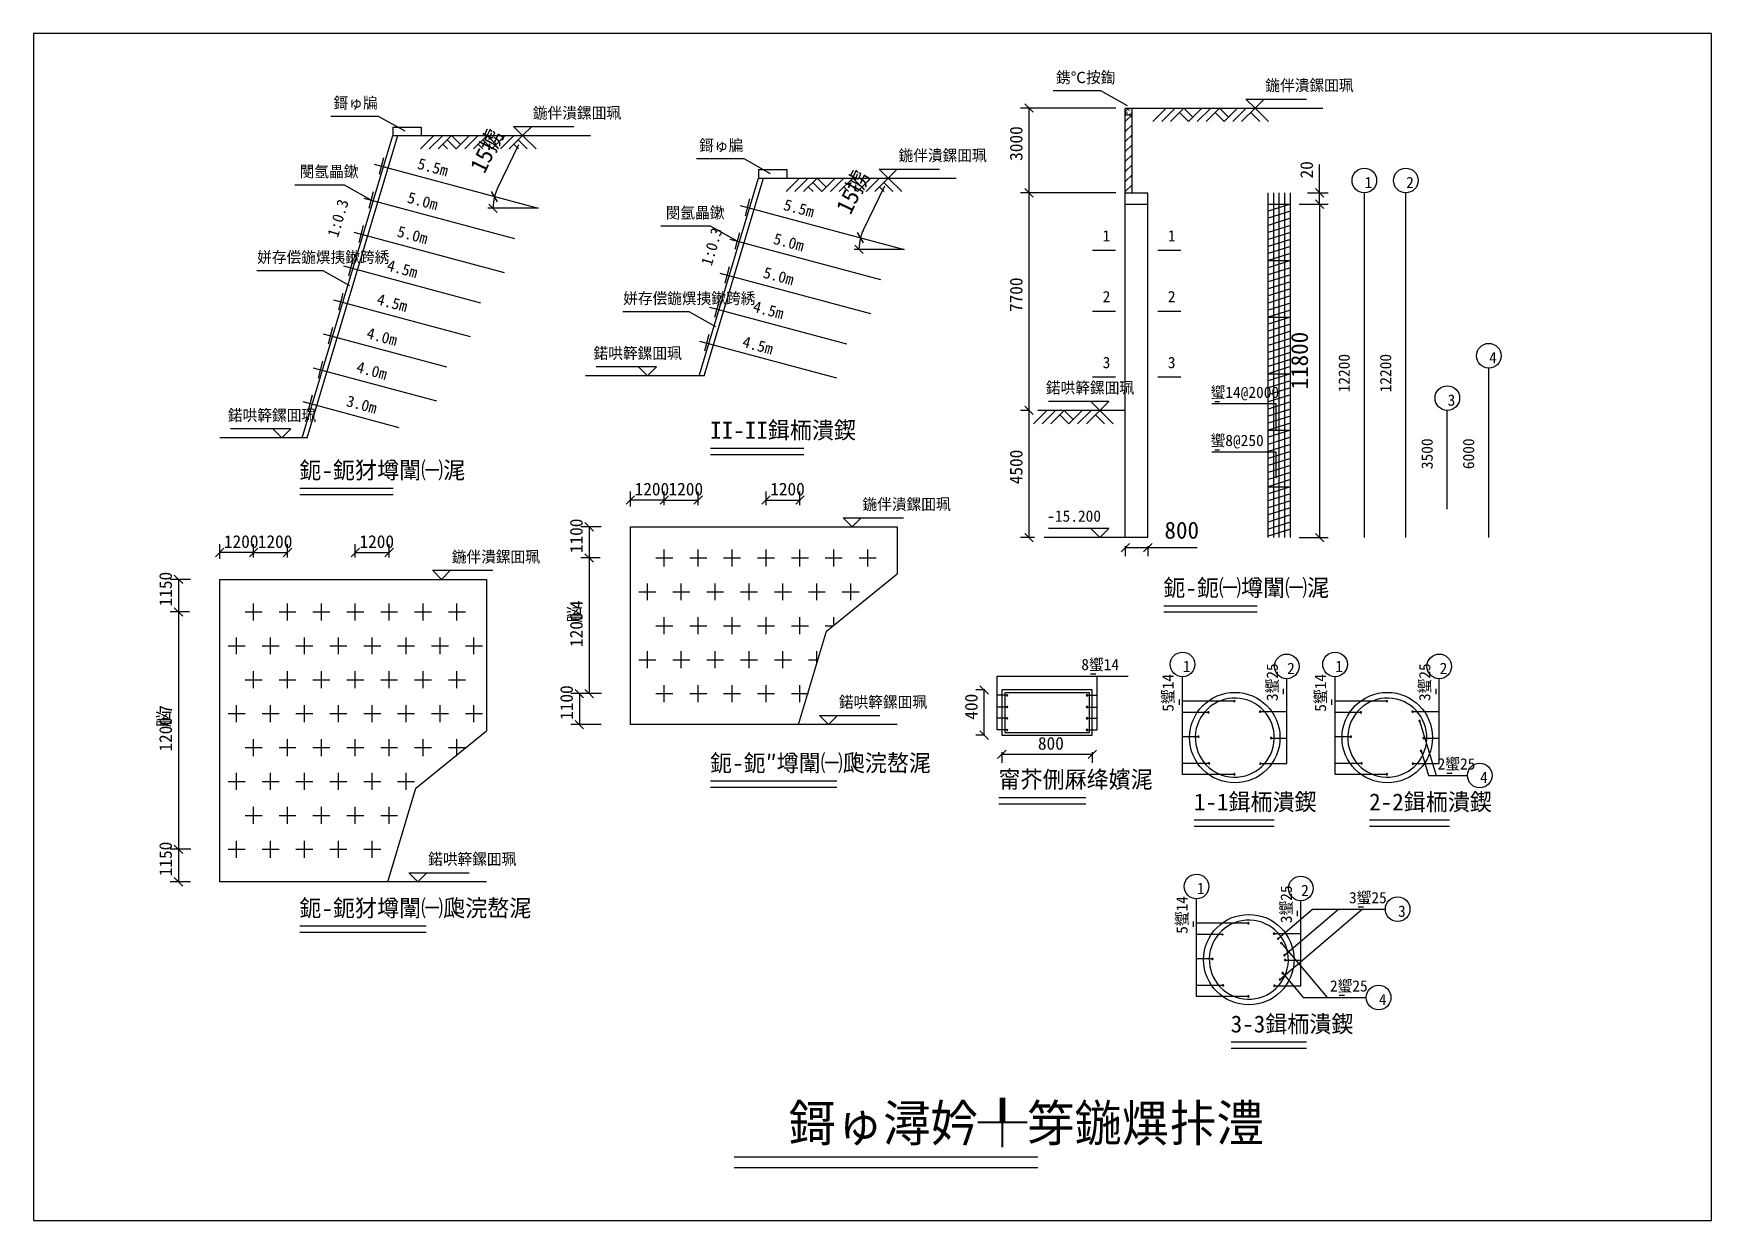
# Model space of a CAD drawing. Header units: metres. Extents: x 0 to 297, y 0 to 210.
import ezdxf

# ---------------------------------------------------------------- set-up
doc = ezdxf.new("R2010")
doc.units = ezdxf.units.M
doc.layers.add('1861', color=7, linetype='Continuous')

msp = doc.modelspace()

# ---------------------------------------------------------------- linework, layer by layer
for p, q in [((297, 210), (0, 210)), ((0, 210), (0, 0)), ((297, 0), (297, 210)), ((191.57, 196.82), (174.71, 196.82)), ((176.96, 196.07), (175.46, 197.57)), ((176.21, 181.82), (176.21, 196.82)), ((82.12, 182.57), (85.87, 190.35)), ((227.64, 181.82), (227.64, 186.84)), ((82.13, 180.24), (81.07, 182.08)), ((146.91, 175.3), (150.66, 183.07)), ((191.57, 181.82), (174.71, 181.82)), ((191.57, 181.82), (174.71, 181.82)), ((176.96, 181.07), (175.46, 182.57)), ((175.46, 182.57), (176.96, 181.07)), ((176.21, 143.32), (176.21, 181.82)), ((225.51, 181.82), (229.14, 181.82)), ((228.39, 181.07), (226.89, 182.57)), ((227.64, 179.82), (227.64, 181.82)), ((235.56, 120.82), (235.56, 181.82)), ((242.9, 120.82), (242.9, 181.82)), ((80.57, 179.84), (82.07, 178.34)), ((224.01, 179.82), (229.14, 179.82)), ((225.51, 179.82), (229.14, 179.82)), ((228.39, 179.07), (226.89, 180.57)), ((226.89, 180.57), (228.39, 179.07)), ((227.64, 179.82), (227.64, 120.82)), ((145.37, 172.56), (146.87, 171.06)), ((146.92, 172.97), (145.86, 174.81)), ((257.59, 120.82), (257.59, 150.82)), ((176.07, 143.32), (174.71, 143.32)), ((176.07, 143.32), (174.71, 143.32)), ((176.96, 142.57), (175.46, 144.07)), ((175.46, 144.07), (176.96, 142.57)), ((176.21, 120.82), (176.21, 143.32)), ((209.1, 144.89), (209.94, 144.89)), ((250.25, 125.82), (250.25, 143.32)), ((209.1, 136.37), (209.94, 136.37)), ((106.4, 128.21), (104.9, 126.71)), ((105.65, 126.34), (105.65, 128.96)), ((112.4, 128.21), (110.9, 126.71)), ((110.9, 126.71), (112.4, 128.21)), ((111.65, 126.56), (111.65, 128.96)), ((111.65, 126.56), (111.65, 128.96)), ((116.9, 126.71), (118.4, 128.21)), ((117.65, 126.56), (117.65, 128.96)), ((130.4, 128.21), (128.9, 126.71)), ((129.65, 126.56), (129.65, 128.96)), ((134.9, 126.71), (136.4, 128.21)), ((135.65, 126.56), (135.65, 128.96)), ((111.65, 127.46), (105.65, 127.46)), ((111.65, 127.46), (117.65, 127.46)), ((129.65, 127.46), (135.65, 127.46)), ((100.47, 122.72), (96.86, 122.72)), ((99.11, 121.97), (97.61, 123.47)), ((98.36, 122.72), (98.36, 117.22)), ((33.7, 118.92), (32.2, 117.42)), ((32.95, 117.05), (32.95, 119.67)), ((39.7, 118.92), (38.2, 117.42)), ((38.2, 117.42), (39.7, 118.92)), ((38.95, 117.27), (38.95, 119.67)), ((38.95, 117.27), (38.95, 119.67)), ((44.2, 117.42), (45.7, 118.92)), ((44.95, 117.27), (44.95, 119.67)), ((57.7, 118.92), (56.2, 117.42)), ((56.95, 117.27), (56.95, 119.67)), ((62.2, 117.42), (63.7, 118.92)), ((62.95, 117.27), (62.95, 119.67)), ((177.2, 120.82), (174.71, 120.82)), ((175.46, 121.57), (176.96, 120.07)), ((193.99, 119.79), (192.49, 118.29)), ((193.24, 119.32), (193.24, 117.54)), ((193.24, 119.04), (197.24, 119.04)), ((196.49, 118.29), (197.99, 119.79)), ((197.24, 119.32), (197.24, 117.54)), ((197.24, 119.04), (205.94, 119.04)), ((224.01, 120.82), (229.14, 120.82)), ((226.89, 121.57), (228.39, 120.07)), ((38.95, 118.17), (32.95, 118.17)), ((38.95, 118.17), (44.95, 118.17)), ((56.95, 118.17), (62.95, 118.17)), ((100.31, 117.22), (96.86, 117.22)), ((100.31, 117.22), (96.86, 117.22)), ((97.61, 117.97), (99.11, 116.47)), ((99.11, 116.47), (97.61, 117.97)), ((98.36, 117.22), (98.36, 93.22)), ((27.77, 113.42), (24.16, 113.42)), ((26.41, 112.67), (24.91, 114.17)), ((25.66, 113.42), (25.66, 107.67)), ((27.61, 107.67), (24.16, 107.67)), ((27.61, 107.67), (24.16, 107.67)), ((26.41, 106.92), (24.91, 108.42)), ((24.91, 108.42), (26.41, 106.92)), ((25.66, 107.67), (25.66, 65.67)), ((187.09, 96.73), (188.02, 96.73)), ((100.51, 93.22), (95.12, 93.22)), ((97.37, 92.47), (95.87, 93.97)), ((96.62, 93.22), (96.62, 87.72)), ((100.51, 93.22), (96.86, 93.22)), ((97.61, 93.97), (99.11, 92.47)), ((168.4, 93.86), (166.77, 93.86)), ((169.02, 93.11), (167.52, 94.61)), ((168.27, 85.86), (168.27, 93.86)), ((202.82, 91.25), (202.82, 92.19)), ((221.28, 93.14), (221.28, 94.07)), ((229.81, 91.25), (229.81, 92.19)), ((248.27, 93.14), (248.27, 94.07)), ((100.47, 87.72), (95.12, 87.72)), ((95.87, 88.47), (97.37, 86.97)), ((167.52, 86.61), (169.02, 85.11)), ((168.4, 85.86), (166.77, 85.86)), ((172.15, 83.22), (170.65, 81.72)), ((186.65, 81.72), (188.15, 83.22)), ((171.4, 82.86), (171.4, 80.97)), ((171.4, 82.47), (187.4, 82.47)), ((187.4, 82.86), (187.4, 80.97)), ((250.17, 79.15), (251.1, 79.15)), ((27.81, 65.67), (24.16, 65.67)), ((27.81, 65.67), (24.16, 65.67)), ((24.91, 66.42), (26.41, 64.92)), ((26.41, 64.92), (24.91, 66.42)), ((25.66, 65.67), (25.66, 59.92)), ((27.77, 59.92), (24.16, 59.92)), ((24.91, 60.67), (26.41, 59.17)), ((223.75, 53.85), (223.75, 54.79)), ((234.48, 55.49), (235.41, 55.49)), ((205.3, 51.96), (205.3, 52.9)), ((231.11, 39.86), (232.04, 39.86)), ((124.01, 11.27), (177.79, 11.27)), ((124.01, 9.36), (177.79, 9.36)), ((0, 0), (297, 0))]:
    msp.add_line(p, q)
for centre, start, end in [((89.34, 179.09), 154.26, 165), ((89.34, 179.09), 165, 180), ((154.13, 171.81), 154.26, 165), ((154.13, 171.81), 165, 180)]:
    msp.add_arc(centre, 8.02, start, end)
at = {"layer": '1861'}
for p, q in [((188.92, 199.84), (180.47, 199.84)), ((193.61, 197.2), (188.92, 199.84)), ((193.24, 120.82), (193.24, 196.82)), ((193.24, 196.82), (228.24, 196.82)), ((193.24, 196.19), (193.88, 196.82)), ((193.24, 196.52), (193.24, 196.53)), ((193.24, 196.52), (193.24, 196.52)), ((193.25, 196.04), (193.33, 196.13)), ((193.25, 196.04), (193.34, 196.03)), ((193.32, 196.21), (193.32, 196.21)), ((193.34, 196.03), (193.33, 196.13)), ((193.41, 196.11), (193.41, 196.11)), ((193.45, 196.7), (193.45, 196.7)), ((193.45, 196.24), (193.45, 196.24)), ((193.58, 196.61), (193.58, 196.61)), ((193.64, 196.75), (193.64, 196.75)), ((193.66, 196.1), (193.66, 196.1)), ((193.72, 196.23), (193.72, 196.23)), ((193.73, 196.56), (193.73, 196.56)), ((193.78, 196.69), (193.85, 196.72)), ((193.78, 196.69), (193.83, 196.66)), ((193.83, 196.66), (193.85, 196.72)), ((193.9, 196.46), (193.95, 196.52)), ((193.9, 196.46), (193.96, 196.46)), ((193.96, 196.46), (193.95, 196.52)), ((193.95, 196.3), (193.95, 196.3)), ((193.98, 196.21), (193.98, 196.21)), ((193.99, 196.21), (193.99, 196.21)), ((194.03, 196.8), (194.03, 196.8)), ((194.18, 196.72), (194.18, 196.72)), ((194.19, 196.08), (194.19, 196.08)), ((194.2, 196.33), (194.2, 196.33)), ((194.21, 196.69), (194.21, 196.69)), ((194.23, 196.3), (194.23, 196.3)), ((194.25, 196.63), (194.25, 196.63)), ((194.38, 196.29), (194.44, 196.32)), ((194.38, 196.29), (194.43, 196.26)), ((194.43, 196.26), (194.44, 196.31)), ((194.44, 181.82), (194.44, 196.82)), ((200.51, 196.82), (198.14, 194.45)), ((202.06, 196.82), (199.69, 194.45)), ((203.61, 196.82), (201.24, 194.45)), ((202.84, 196.05), (204.44, 194.45)), ((203.61, 196.82), (205.21, 195.22)), ((206.82, 196.82), (204.44, 194.45)), ((208.36, 196.82), (205.99, 194.45)), ((209.91, 196.82), (207.54, 194.45)), ((209.14, 196.05), (210.74, 194.45)), ((209.91, 196.82), (211.51, 195.22)), ((213.12, 196.82), (210.74, 194.45)), ((214.66, 196.82), (212.29, 194.45)), ((216.21, 196.82), (213.84, 194.45)), ((214.61, 198.42), (225.3, 198.42)), ((214.61, 198.42), (216.21, 196.82)), ((215.44, 196.05), (217.04, 194.45)), ((217.81, 198.42), (216.21, 196.82)), ((216.21, 196.82), (218.59, 194.45)), ((61.06, 195.34), (52.61, 195.34)), ((65.75, 192.71), (61.06, 195.34)), ((63.6, 193.45), (68.6, 193.45)), ((63.6, 193.45), (63.6, 191.95)), ((68.6, 193.45), (68.6, 191.95)), ((84.97, 193.56), (86.57, 191.95)), ((84.97, 193.56), (95.66, 193.56)), ((88.17, 193.56), (86.57, 191.95)), ((193.24, 195.62), (194.44, 195.62)), ((193.24, 194.42), (194.44, 195.62)), ((193.24, 192.65), (194.44, 193.85)), ((193.25, 195.73), (193.25, 195.73)), ((193.32, 195.77), (193.37, 195.83)), ((193.32, 195.77), (193.38, 195.77)), ((193.38, 195.77), (193.37, 195.83)), ((193.54, 195.97), (193.61, 195.99)), ((193.54, 195.97), (193.58, 195.93)), ((193.58, 195.93), (193.61, 195.99)), ((193.65, 195.89), (193.65, 195.89)), ((193.69, 195.9), (193.69, 195.9)), ((193.71, 195.89), (193.71, 195.89)), ((193.78, 195.7), (193.78, 195.7)), ((193.94, 195.94), (193.94, 195.94)), ((194.04, 195.71), (194.09, 195.77)), ((194.04, 195.71), (194.1, 195.71)), ((194.1, 195.71), (194.09, 195.77)), ((194.21, 195.63), (194.21, 195.63)), ((194.22, 195.96), (194.22, 195.96)), ((194.23, 195.99), (194.23, 195.99)), ((194.32, 195.99), (194.32, 195.99)), ((194.32, 195.88), (194.4, 195.96)), ((194.32, 195.88), (194.41, 195.86)), ((194.32, 195.68), (194.32, 195.68)), ((194.41, 195.86), (194.4, 195.96)), ((47.55, 138.45), (63.6, 191.95)), ((48.45, 138.45), (64.5, 191.95)), ((63.6, 191.95), (98.6, 191.95)), ((70.87, 191.95), (68.5, 189.58)), ((72.42, 191.95), (70.05, 189.58)), ((73.97, 191.95), (71.6, 189.58)), ((72.42, 190.41), (73.25, 189.58)), ((73.2, 191.18), (74.8, 189.58)), ((73.97, 191.95), (75.57, 190.35)), ((77.17, 191.95), (74.8, 189.58)), ((78.72, 191.95), (76.35, 189.58)), ((80.27, 191.95), (77.9, 189.58)), ((78.72, 190.41), (79.55, 189.58)), ((79.5, 191.18), (81.1, 189.58)), ((80.27, 191.95), (81.87, 190.35)), ((83.47, 191.95), (81.1, 189.58)), ((85.02, 191.95), (82.65, 189.58)), ((86.57, 191.95), (84.2, 189.58)), ((85.02, 190.41), (85.85, 189.58)), ((85.8, 191.18), (87.4, 189.58)), ((86.57, 191.95), (88.95, 189.58)), ((193.24, 190.88), (194.44, 192.08)), ((193.24, 189.12), (194.44, 190.32)), ((61.94, 188.02), (61.15, 185.05)), ((125.78, 187.82), (117.33, 187.82)), ((130.47, 185.18), (125.78, 187.82)), ((193.24, 187.35), (194.44, 188.55)), ((60.27, 186.88), (89.34, 179.09)), ((117.82, 149.43), (128.32, 184.43)), ((118.72, 149.43), (129.22, 184.43)), ((128.32, 185.93), (128.32, 184.43)), ((128.32, 185.93), (133.32, 185.93)), ((128.32, 184.43), (163.32, 184.43)), ((135.59, 184.43), (133.22, 182.06)), ((133.32, 185.93), (133.32, 184.43)), ((137.14, 184.43), (134.77, 182.06)), ((138.69, 184.43), (136.31, 182.06)), ((138.69, 184.43), (140.29, 182.83)), ((141.89, 184.43), (139.52, 182.06)), ((143.44, 184.43), (141.07, 182.06)), ((144.99, 184.43), (142.61, 182.06)), ((144.99, 184.43), (146.59, 182.83)), ((148.19, 184.43), (145.82, 182.06)), ((149.74, 184.43), (147.37, 182.06)), ((151.29, 184.43), (148.92, 182.06)), ((149.69, 186.03), (160.38, 186.03)), ((149.69, 186.03), (151.29, 184.43)), ((152.89, 186.03), (151.29, 184.43)), ((151.29, 184.43), (153.67, 182.06)), ((193.24, 185.58), (194.44, 186.78)), ((193.24, 183.81), (194.44, 185.01)), ((55.05, 183.17), (46.24, 183.17)), ((59.74, 180.54), (55.05, 183.17)), ((60.14, 182.02), (59.35, 179.05)), ((137.14, 182.88), (137.97, 182.06)), ((137.92, 183.66), (139.52, 182.06)), ((143.44, 182.88), (144.27, 182.06)), ((144.22, 183.66), (145.82, 182.06)), ((149.74, 182.88), (150.57, 182.06)), ((150.52, 183.66), (152.12, 182.06)), ((193.24, 182.05), (194.44, 183.25)), ((193.24, 181.82), (197.24, 181.82)), ((197.24, 120.82), (197.24, 181.82)), ((218.51, 120.82), (218.51, 181.82)), ((219.51, 120.82), (219.51, 181.82)), ((220.51, 120.82), (220.51, 181.82)), ((221.51, 120.82), (221.51, 181.82)), ((222.51, 120.82), (222.51, 181.82)), ((58.47, 180.88), (85.13, 173.73)), ((89.34, 179.09), (80.43, 179.09)), ((125.07, 179.6), (154.13, 171.81)), ((126.74, 180.75), (125.94, 177.78)), ((193.24, 179.82), (197.24, 179.82)), ((222.51, 179.82), (218.51, 178.57)), ((218.51, 179.82), (222.51, 179.82)), ((222.51, 178.57), (218.51, 177.32)), ((58.34, 176.02), (57.55, 173.05)), ((119.85, 175.9), (111.04, 175.9)), ((124.54, 173.26), (119.85, 175.9)), ((222.51, 177.32), (218.51, 176.07)), ((222.51, 176.07), (218.51, 174.82)), ((56.67, 174.88), (83.33, 167.73)), ((123.27, 173.6), (149.92, 166.46)), ((124.94, 174.75), (124.14, 171.78)), ((222.51, 174.82), (218.51, 173.57)), ((222.51, 173.57), (218.51, 172.32)), ((222.51, 172.32), (218.51, 171.07)), ((56.54, 170.02), (55.75, 167.05)), ((154.13, 171.81), (145.23, 171.81)), ((187.47, 171.65), (191.53, 171.65)), ((199, 171.65), (203.06, 171.65)), ((222.51, 171.07), (218.51, 169.82)), ((218.51, 169.82), (222.51, 169.82)), ((222.51, 169.82), (218.51, 168.57)), ((51.26, 168.03), (39.54, 168.03)), ((55.96, 165.39), (51.26, 168.03)), ((54.87, 168.88), (79.11, 162.38)), ((121.47, 167.6), (148.12, 160.46)), ((123.14, 168.75), (122.34, 165.78)), ((222.51, 168.57), (218.51, 167.32)), ((222.51, 167.32), (218.51, 166.07)), ((54.74, 164.02), (53.95, 161.05)), ((222.51, 166.07), (218.51, 164.82)), ((222.51, 164.82), (218.51, 163.57)), ((222.51, 163.57), (218.51, 162.32)), ((53.07, 162.88), (77.31, 156.38)), ((116.06, 160.76), (104.33, 160.76)), ((120.75, 158.12), (116.06, 160.76)), ((119.67, 161.6), (143.91, 155.11)), ((121.34, 162.75), (120.54, 159.78)), ((187.47, 160.9), (191.53, 160.9)), ((199, 160.9), (203.06, 160.9)), ((222.51, 162.32), (218.51, 161.07)), ((222.51, 161.07), (218.51, 159.82)), ((52.94, 158.02), (52.15, 155.05)), ((218.51, 159.82), (222.51, 159.82)), ((222.51, 159.82), (218.51, 158.57)), ((222.51, 158.57), (218.51, 157.32)), ((51.27, 156.88), (73.1, 151.03)), ((117.87, 155.6), (142.11, 149.11)), ((119.54, 156.75), (118.74, 153.78)), ((222.51, 157.32), (218.51, 156.07)), ((222.51, 156.07), (218.51, 154.82)), ((222.51, 154.82), (218.51, 153.57)), ((51.14, 152.02), (50.35, 149.05)), ((222.51, 153.57), (218.51, 152.32)), ((222.51, 152.32), (218.51, 151.07)), ((49.47, 150.88), (71.3, 145.03)), ((118.72, 149.43), (97.67, 149.43)), ((110.27, 151.03), (99.58, 151.03)), ((107.07, 151.03), (108.67, 149.43)), ((110.27, 151.03), (108.67, 149.43)), ((187.47, 149.24), (191.53, 149.24)), ((199, 149.24), (203.06, 149.24)), ((222.51, 151.07), (218.51, 149.82)), ((218.51, 149.82), (222.51, 149.82)), ((222.51, 149.82), (218.51, 148.57)), ((222.51, 148.57), (218.51, 147.32)), ((49.34, 146.02), (48.55, 143.05)), ((222.51, 147.32), (218.51, 146.07)), ((222.51, 146.07), (218.51, 144.82)), ((47.67, 144.88), (64.67, 140.32)), ((179.34, 143.32), (176.97, 140.95)), ((193.24, 143.32), (177.74, 143.32)), ((180.89, 143.32), (178.51, 140.95)), ((190.34, 144.92), (179.65, 144.92)), ((182.44, 143.32), (180.06, 140.95)), ((182.44, 143.32), (184.04, 141.72)), ((185.64, 143.32), (183.27, 140.95)), ((187.19, 143.32), (184.81, 140.95)), ((188.74, 143.32), (186.36, 140.95)), ((187.14, 144.92), (188.74, 143.32)), ((190.34, 144.92), (188.74, 143.32)), ((188.74, 143.32), (191.12, 140.95)), ((219.95, 144.48), (208.54, 144.48)), ((222.51, 144.82), (218.51, 143.57)), ((222.51, 143.57), (218.51, 142.32)), ((219.95, 139.82), (219.95, 144.48)), ((45.55, 140.06), (34.86, 140.06)), ((42.35, 140.06), (43.95, 138.45)), ((45.55, 140.06), (43.95, 138.45)), ((181.66, 142.55), (183.27, 140.95)), ((187.97, 142.55), (189.57, 140.95)), ((222.51, 142.32), (218.51, 141.07)), ((222.51, 141.07), (218.51, 139.82)), ((218.51, 139.82), (222.51, 139.82)), ((222.51, 139.82), (218.51, 138.57)), ((48.45, 138.45), (32.95, 138.45)), ((119.83, 136.65), (136.33, 136.65)), ((222.51, 138.57), (218.51, 137.32)), ((222.51, 137.32), (218.51, 136.07)), ((119.83, 135.54), (136.33, 135.54)), ((219.95, 135.96), (208.54, 135.96)), ((222.51, 136.07), (218.51, 134.82)), ((222.51, 134.82), (218.51, 133.57)), ((219.95, 131.31), (219.95, 135.96)), ((222.51, 133.57), (218.51, 132.32)), ((222.51, 132.32), (218.51, 131.07)), ((222.51, 131.07), (218.51, 129.82)), ((47.13, 129.57), (63.64, 129.57)), ((47.13, 128.46), (63.64, 128.46)), ((218.51, 129.82), (222.51, 129.82)), ((222.51, 129.82), (218.51, 128.57)), ((222.51, 128.57), (218.51, 127.32)), ((222.51, 127.32), (218.51, 126.07)), ((222.51, 126.07), (218.51, 124.82)), ((222.51, 124.82), (218.51, 123.57)), ((105.65, 122.72), (152.85, 122.72)), ((105.65, 87.72), (105.65, 122.72)), ((143.3, 124.32), (153.99, 124.32)), ((143.3, 124.32), (144.9, 122.72)), ((146.5, 124.32), (144.9, 122.72)), ((152.85, 122.72), (152.85, 114.42)), ((190.34, 122.42), (179.65, 122.42)), ((187.14, 122.42), (188.74, 120.82)), ((190.34, 122.42), (188.74, 120.82)), ((222.51, 123.57), (218.51, 122.32)), ((222.51, 122.32), (218.51, 121.07)), ((193.24, 120.82), (178.87, 120.82)), ((197.24, 120.82), (193.24, 120.82)), ((110.15, 117.22), (113.15, 117.22)), ((111.65, 115.72), (111.65, 118.72)), ((116.15, 117.22), (119.15, 117.22)), ((117.65, 115.72), (117.65, 118.72)), ((122.15, 117.22), (125.15, 117.22)), ((123.65, 115.72), (123.65, 118.72)), ((128.15, 117.22), (131.15, 117.22)), ((129.65, 115.72), (129.65, 118.72)), ((134.15, 117.22), (137.15, 117.22)), ((135.65, 115.72), (135.65, 118.72)), ((140.15, 117.22), (143.15, 117.22)), ((141.65, 115.72), (141.65, 118.72)), ((146.15, 117.22), (149.15, 117.22)), ((147.65, 115.72), (147.65, 118.72)), ((32.95, 113.42), (80.15, 113.42)), ((32.95, 59.92), (32.95, 113.42)), ((70.6, 115.03), (81.29, 115.03)), ((70.6, 115.03), (72.21, 113.42)), ((73.81, 115.03), (72.21, 113.42)), ((80.15, 113.42), (80.15, 86.62)), ((140.38, 104.29), (152.85, 114.42)), ((107.15, 111.22), (110.15, 111.22)), ((108.65, 109.72), (108.65, 112.72)), ((113.15, 111.22), (116.15, 111.22)), ((114.65, 109.72), (114.65, 112.72)), ((119.15, 111.22), (122.15, 111.22)), ((120.65, 109.72), (120.65, 112.72)), ((125.15, 111.22), (128.15, 111.22)), ((126.65, 109.72), (126.65, 112.72)), ((131.15, 111.22), (134.15, 111.22)), ((132.65, 109.72), (132.65, 112.72)), ((137.15, 111.22), (140.15, 111.22)), ((138.65, 109.72), (138.65, 112.72)), ((143.15, 111.22), (146.15, 111.22)), ((144.65, 109.72), (144.65, 112.72)), ((37.45, 107.67), (40.45, 107.67)), ((38.95, 106.17), (38.95, 109.17)), ((43.45, 107.67), (46.45, 107.67)), ((44.95, 106.17), (44.95, 109.17)), ((49.45, 107.67), (52.45, 107.67)), ((50.95, 106.17), (50.95, 109.17)), ((55.45, 107.67), (58.45, 107.67)), ((56.95, 106.17), (56.95, 109.17)), ((61.45, 107.67), (64.45, 107.67)), ((62.95, 106.17), (62.95, 109.17)), ((67.45, 107.67), (70.45, 107.67)), ((68.95, 106.17), (68.95, 109.17)), ((73.45, 107.67), (76.45, 107.67)), ((74.95, 106.17), (74.95, 109.17)), ((200.06, 108.77), (216.57, 108.77)), ((200.06, 107.66), (216.57, 107.66)), ((110.15, 105.22), (113.15, 105.22)), ((111.65, 103.72), (111.65, 106.72)), ((116.15, 105.22), (119.15, 105.22)), ((117.65, 103.72), (117.65, 106.72)), ((122.15, 105.22), (125.15, 105.22)), ((123.65, 103.72), (123.65, 106.72)), ((128.15, 105.22), (131.15, 105.22)), ((129.65, 103.72), (129.65, 106.72)), ((134.15, 105.22), (137.15, 105.22)), ((135.41, 87.72), (140.38, 104.29)), ((135.65, 103.72), (135.65, 106.72)), ((140.15, 105.22), (141.53, 105.22)), ((141.65, 105.31), (141.65, 106.72)), ((34.45, 101.67), (37.45, 101.67)), ((35.95, 100.17), (35.95, 103.17)), ((40.45, 101.67), (43.45, 101.67)), ((41.95, 100.17), (41.95, 103.17)), ((46.45, 101.67), (49.45, 101.67)), ((47.95, 100.17), (47.95, 103.17)), ((52.45, 101.67), (55.45, 101.67)), ((53.95, 100.17), (53.95, 103.17)), ((58.45, 101.67), (61.45, 101.67)), ((59.95, 100.17), (59.95, 103.17)), ((64.45, 101.67), (67.45, 101.67)), ((65.95, 100.17), (65.95, 103.17)), ((70.45, 101.67), (73.45, 101.67)), ((71.95, 100.17), (71.95, 103.17)), ((76.45, 101.67), (79.45, 101.67)), ((77.95, 100.17), (77.95, 103.17)), ((107.15, 99.22), (110.15, 99.22)), ((108.65, 97.72), (108.65, 100.72)), ((113.15, 99.22), (116.15, 99.22)), ((114.65, 97.72), (114.65, 100.72)), ((119.15, 99.22), (122.15, 99.22)), ((120.65, 97.72), (120.65, 100.72)), ((125.15, 99.22), (128.15, 99.22)), ((126.65, 97.72), (126.65, 100.72)), ((131.15, 99.22), (134.15, 99.22)), ((132.65, 97.72), (132.65, 100.72)), ((137.15, 99.22), (138.86, 99.22)), ((138.65, 98.5), (138.65, 100.72)), ((37.45, 95.67), (40.45, 95.67)), ((38.95, 94.17), (38.95, 97.17)), ((43.45, 95.67), (46.45, 95.67)), ((44.95, 94.17), (44.95, 97.17)), ((49.45, 95.67), (52.45, 95.67)), ((50.95, 94.17), (50.95, 97.17)), ((55.45, 95.67), (58.45, 95.67)), ((56.95, 94.17), (56.95, 97.17)), ((61.45, 95.67), (64.45, 95.67)), ((62.95, 94.17), (62.95, 97.17)), ((67.45, 95.67), (70.45, 95.67)), ((68.95, 94.17), (68.95, 97.17)), ((73.45, 95.67), (76.45, 95.67)), ((74.95, 94.17), (74.95, 97.17)), ((170.55, 96.31), (193.78, 96.31)), ((170.55, 86.8), (170.55, 96.31)), ((188.25, 86.8), (188.25, 96.31)), ((203.38, 78.93), (203.38, 96.2)), ((221.83, 80.82), (221.83, 95.86)), ((230.37, 78.93), (230.37, 96.2)), ((248.82, 80.82), (248.82, 95.86)), ((110.15, 93.22), (113.15, 93.22)), ((111.65, 91.72), (111.65, 94.72)), ((116.15, 93.22), (119.15, 93.22)), ((117.65, 91.72), (117.65, 94.72)), ((122.15, 93.22), (125.15, 93.22)), ((123.65, 91.72), (123.65, 94.72)), ((128.15, 93.22), (131.15, 93.22)), ((129.65, 91.72), (129.65, 94.72)), ((134.15, 93.22), (137.15, 93.22)), ((135.65, 91.72), (135.65, 94.72)), ((172.34, 92.93), (170.55, 92.93)), ((187.4, 93.86), (171.4, 93.86)), ((171.4, 93.86), (171.4, 85.86)), ((186.9, 93.36), (171.9, 93.36)), ((171.9, 93.36), (171.9, 86.36)), ((186.47, 92.93), (188.25, 92.93)), ((186.9, 86.36), (186.9, 93.36)), ((187.4, 85.86), (187.4, 93.86)), ((34.45, 89.67), (37.45, 89.67)), ((35.95, 88.17), (35.95, 91.17)), ((40.45, 89.67), (43.45, 89.67)), ((41.95, 88.17), (41.95, 91.17)), ((46.45, 89.67), (49.45, 89.67)), ((47.95, 88.17), (47.95, 91.17)), ((52.45, 89.67), (55.45, 89.67)), ((53.95, 88.17), (53.95, 91.17)), ((58.45, 89.67), (61.45, 89.67)), ((59.95, 88.17), (59.95, 91.17)), ((64.45, 89.67), (67.45, 89.67)), ((65.95, 88.17), (65.95, 91.17)), ((70.45, 89.67), (73.45, 89.67)), ((71.95, 88.17), (71.95, 91.17)), ((76.45, 89.67), (79.45, 89.67)), ((77.95, 88.17), (77.95, 91.17)), ((139.13, 89.32), (149.82, 89.32)), ((139.13, 89.32), (140.73, 87.72)), ((142.33, 89.32), (140.73, 87.72)), ((172.34, 90.84), (170.55, 90.84)), ((186.47, 90.84), (188.25, 90.84)), ((212.57, 91.88), (203.38, 91.88)), ((207.97, 89.88), (203.38, 89.88)), ((217.11, 90.04), (221.83, 90.04)), ((239.56, 91.88), (230.37, 91.88)), ((234.96, 89.88), (230.37, 89.88)), ((244.1, 90.04), (248.82, 90.04)), ((67.69, 76.49), (80.15, 86.62)), ((152.85, 87.72), (105.65, 87.72)), ((172.34, 88.84), (170.55, 88.84)), ((172.34, 86.8), (170.55, 86.8)), ((171.9, 86.36), (186.9, 86.36)), ((186.47, 88.84), (188.25, 88.84)), ((186.47, 86.8), (188.25, 86.8)), ((245.35, 88.38), (248.27, 78.73)), ((37.45, 83.67), (40.45, 83.67)), ((38.95, 82.17), (38.95, 85.17)), ((43.45, 83.67), (46.45, 83.67)), ((44.95, 82.17), (44.95, 85.17)), ((49.45, 83.67), (52.45, 83.67)), ((50.95, 82.17), (50.95, 85.17)), ((55.45, 83.67), (58.45, 83.67)), ((56.95, 82.17), (56.95, 85.17)), ((61.45, 83.67), (64.45, 83.67)), ((62.95, 82.17), (62.95, 85.17)), ((67.45, 83.67), (70.45, 83.67)), ((68.95, 82.17), (68.95, 85.17)), ((73.45, 83.67), (76.45, 83.67)), ((74.95, 82.17), (74.95, 85.17)), ((171.4, 85.86), (187.4, 85.86)), ((206.19, 85.57), (203.38, 85.57)), ((219.05, 85.35), (221.83, 85.35)), ((233.18, 85.57), (230.37, 85.57)), ((246.04, 85.35), (248.82, 85.35)), ((208.08, 80.87), (203.38, 80.87)), ((217.16, 80.82), (221.83, 80.82)), ((235.07, 80.87), (230.37, 80.87)), ((244.15, 80.82), (248.82, 80.82)), ((245.59, 83.07), (246.9, 78.73)), ((34.45, 77.67), (37.45, 77.67)), ((35.95, 76.17), (35.95, 79.17)), ((40.45, 77.67), (43.45, 77.67)), ((41.95, 76.17), (41.95, 79.17)), ((46.45, 77.67), (49.45, 77.67)), ((47.95, 76.17), (47.95, 79.17)), ((52.45, 77.67), (55.45, 77.67)), ((53.95, 76.17), (53.95, 79.17)), ((58.45, 77.67), (61.45, 77.67)), ((59.95, 76.17), (59.95, 79.17)), ((64.45, 77.67), (67.45, 77.67)), ((65.95, 76.17), (65.95, 79.17)), ((119.83, 77.77), (142.17, 77.77)), ((212.57, 78.93), (203.38, 78.93)), ((239.56, 78.93), (230.37, 78.93)), ((246.9, 78.73), (253.81, 78.73)), ((62.71, 59.92), (67.69, 76.49)), ((119.83, 76.66), (142.17, 76.66)), ((170.87, 74.85), (186.28, 74.85)), ((37.45, 71.67), (40.45, 71.67)), ((38.95, 70.17), (38.95, 73.17)), ((43.45, 71.67), (46.45, 71.67)), ((44.95, 70.17), (44.95, 73.17)), ((49.45, 71.67), (52.45, 71.67)), ((50.95, 70.17), (50.95, 73.17)), ((55.45, 71.67), (58.45, 71.67)), ((56.95, 70.17), (56.95, 73.17)), ((61.45, 71.67), (64.45, 71.67)), ((62.95, 70.17), (62.95, 73.17)), ((170.87, 73.74), (186.28, 73.74)), ((205.44, 70.87), (219.59, 70.87)), ((205.44, 69.76), (219.59, 69.76)), ((236.47, 70.87), (250.62, 70.87)), ((236.47, 69.76), (250.62, 69.76)), ((34.45, 65.67), (37.45, 65.67)), ((35.95, 64.17), (35.95, 67.17)), ((40.45, 65.67), (43.45, 65.67)), ((41.95, 64.17), (41.95, 67.17)), ((46.45, 65.67), (49.45, 65.67)), ((47.95, 64.17), (47.95, 67.17)), ((52.45, 65.67), (55.45, 65.67)), ((53.95, 64.17), (53.95, 67.17)), ((58.45, 65.67), (61.45, 65.67)), ((59.95, 64.17), (59.95, 67.17)), ((80.15, 59.92), (32.95, 59.92)), ((66.43, 61.53), (77.12, 61.53)), ((66.43, 61.53), (68.03, 59.92)), ((69.63, 61.53), (68.03, 59.92)), ((205.86, 39.64), (205.86, 56.91)), ((224.31, 41.53), (224.31, 56.57)), ((220.31, 49.87), (226.4, 55.07)), ((220.61, 42.63), (235.19, 55.07)), ((221.42, 46.93), (230.96, 55.07)), ((226.4, 55.07), (239.29, 55.07)), ((47.13, 52.1), (69.47, 52.1)), ((47.13, 50.99), (69.47, 50.99)), ((215.05, 52.59), (205.86, 52.59)), ((210.45, 50.59), (205.86, 50.59)), ((219.59, 50.75), (224.31, 50.75)), ((220.84, 49.09), (229, 39.44)), ((208.67, 46.28), (205.86, 46.28)), ((221.53, 46.06), (224.31, 46.06)), ((221.08, 43.78), (224.75, 39.44)), ((210.56, 41.58), (205.86, 41.58)), ((215.05, 39.64), (205.86, 39.64)), ((219.64, 41.53), (224.31, 41.53)), ((224.75, 39.44), (235.91, 39.44)), ((211.96, 31.58), (225.3, 31.58)), ((211.96, 30.47), (225.3, 30.47))]:
    msp.add_line(p, q, dxfattribs=at)
for centre, radius in [((235.56, 184), 2.18), ((242.9, 184), 2.18), ((257.59, 153), 2.18), ((250.25, 145.5), 2.18), ((203.38, 98.38), 2.18), ((221.83, 98.03), 2.18), ((230.37, 98.38), 2.18), ((248.82, 98.03), 2.18), ((212.63, 85.43), 8), ((239.62, 85.43), 8), ((255.99, 78.73), 2.18), ((205.86, 59.09), 2.18), ((224.31, 58.74), 2.18), ((241.46, 55.07), 2.18), ((215.11, 46.14), 8), ((238.09, 39.44), 2.18)]:
    msp.add_circle(centre, radius, dxfattribs=at)
for centre, radius, start, end in [((172.34, 92.93), 0.12, 0, 180), ((172.34, 92.93), 0.12, -180, 0), ((186.47, 92.93), 0.12, 0, 180), ((186.47, 92.93), 0.12, -180, 0), ((212.63, 85.43), 7, -91.76, 268.23), ((239.62, 85.43), 7, -91.76, 268.23), ((172.34, 90.84), 0.12, 0, 180), ((172.34, 90.84), 0.12, -180, 0), ((186.47, 90.84), 0.12, 0, 180), ((186.47, 90.84), 0.12, -180, 0), ((207.97, 89.88), 0.12, 0, 180), ((207.97, 89.88), 0.12, -180, 0), ((212.57, 91.88), 0.12, 0, 180), ((212.57, 91.88), 0.12, -180, 0), ((217.11, 90.04), 0.12, 0, 180), ((217.11, 90.04), 0.12, -180, 0), ((234.96, 89.88), 0.12, 0, 180), ((234.96, 89.88), 0.12, -180, 0), ((239.56, 91.88), 0.12, 0, 180), ((239.56, 91.88), 0.12, -180, 0), ((244.1, 90.04), 0.12, 0, 180), ((244.1, 90.04), 0.12, -180, 0), ((172.34, 88.84), 0.12, 0, 180), ((172.34, 88.84), 0.12, -180, 0), ((172.34, 86.8), 0.12, 0, 180), ((172.34, 86.8), 0.12, -180, 0), ((186.47, 88.84), 0.12, 0, 180), ((186.47, 88.84), 0.12, -180, 0), ((186.47, 86.8), 0.12, 0, 180), ((186.47, 86.8), 0.12, -180, 0), ((245.35, 88.38), 0.12, 0, 180), ((245.35, 88.38), 0.12, -180, 0), ((206.19, 85.57), 0.12, 0, 180), ((206.19, 85.57), 0.12, -180, 0), ((219.05, 85.35), 0.12, 0, 180), ((219.05, 85.35), 0.12, -180, 0), ((233.18, 85.57), 0.12, 0, 180), ((233.18, 85.57), 0.12, -180, 0), ((245.59, 83.07), 0.12, 0, 180), ((246.04, 85.35), 0.12, 0, 180), ((246.04, 85.35), 0.12, -180, 0), ((208.08, 80.87), 0.12, 0, 180), ((208.08, 80.87), 0.12, -180, 0), ((217.16, 80.82), 0.12, 0, 180), ((217.16, 80.82), 0.12, -180, 0), ((235.07, 80.87), 0.12, 0, 180), ((235.07, 80.87), 0.12, -180, 0), ((244.15, 80.82), 0.12, 0, 180), ((244.15, 80.82), 0.12, -180, 0), ((245.59, 83.07), 0.12, -180, 0), ((212.57, 78.93), 0.12, 0, 180), ((212.57, 78.93), 0.12, -180, 0), ((239.56, 78.93), 0.12, 0, 180), ((239.56, 78.93), 0.12, -180, 0), ((215.11, 46.14), 7, -91.76, 268.23), ((210.45, 50.59), 0.12, 0, 180), ((210.45, 50.59), 0.12, -180, 0), ((215.05, 52.59), 0.12, 0, 180), ((215.05, 52.59), 0.12, -180, 0), ((219.59, 50.75), 0.12, 0, 180), ((219.59, 50.75), 0.12, -180, 0), ((220.31, 49.87), 0.12, 0, 180), ((220.31, 49.87), 0.12, -180, 0), ((220.84, 49.09), 0.12, 0, 180), ((220.84, 49.09), 0.12, -180, 0), ((208.67, 46.28), 0.12, 0, 180), ((208.67, 46.28), 0.12, -180, 0), ((221.42, 46.93), 0.12, 0, 180), ((221.42, 46.93), 0.12, -180, 0), ((221.53, 46.06), 0.12, 0, 180), ((221.53, 46.06), 0.12, -180, 0), ((210.56, 41.58), 0.12, 0, 180), ((219.64, 41.53), 0.12, 0, 180), ((220.61, 42.63), 0.12, 0, 180), ((220.61, 42.63), 0.12, -180, 0), ((221.08, 43.78), 0.12, 0, 180), ((221.08, 43.78), 0.12, -180, 0), ((210.56, 41.58), 0.12, -180, 0), ((215.05, 39.64), 0.12, 0, 180), ((215.05, 39.64), 0.12, -180, 0), ((219.64, 41.53), 0.12, -180, 0)]:
    msp.add_arc(centre, radius, start, end, dxfattribs=at)

# ---------------------------------------------------------------- texts
for s, height, p in [('鎸℃按鍧', 2, (180.98, 201.24)), ('鍦伴潰鏍囬珮', 2, (218.04, 199.83)), ('鎶ゅ牑', 2, (53.11, 196.75)), ('鍦伴潰鏍囬珮', 2, (88.39, 194.96)), ('鎶ゅ牑', 2, (117.83, 189.22)), ('鍦伴潰鏍囬珮', 2, (153.11, 187.44)), ('閿氬畾鏉', 2, (47.11, 184.58)), ('1', 2, (235.62, 182.65)), ('2', 2, (242.96, 182.65)), ('閿氬畾鏉', 2, (111.9, 177.3)), ('1', 2, (189.24, 173.21)), ('1', 2, (200.78, 173.21)), ('姘存偿鍦熼挗鏉跨綉', 2, (39.58, 169.43)), ('姘存偿鍦熼挗鏉跨綉', 2, (104.37, 162.16)), ('2', 2, (189.24, 162.46)), ('2', 2, (200.78, 162.46)), ('鍩哄簳鏍囬珮', 2, (99.13, 152.44)), ('3', 2, (189.24, 150.8)), ('3', 2, (200.78, 150.8)), ('4', 2, (257.64, 151.65)), ('鍩哄簳鏍囬珮', 2, (179.2, 146.33)), ('蠁14@2000', 2, (208.35, 145.53)), ('3', 2, (250.3, 144.15)), ('鍩哄簳鏍囬珮', 2, (34.41, 141.46)), ('II-II鍓栭潰鍥', 3, (119.76, 138.33)), ('蠁8@250', 2, (208.35, 137.01)), ('鈪-鈪犲墫闈㈠浘', 3, (47.06, 131.25)), ('1200', 2.25, (106.39, 128.28)), ('1200', 2.25, (112.39, 128.28)), ('1200', 2.25, (130.39, 128.28)), ('鍦伴潰鏍囬珮', 2, (146.73, 125.72)), ('-15.200', 2, (179.42, 123.63)), ('800', 3, (200.18, 120.63)), ('1200', 2.25, (33.69, 118.99)), ('1200', 2.25, (39.69, 118.99)), ('1200', 2.25, (57.69, 118.99)), ('鍦伴潰鏍囬珮', 2, (74.03, 116.43)), ('鈪-鈪㈠墫闈㈠浘', 3, (199.99, 110.45)), ('8蠁14', 2, (185.46, 97.36)), ('1', 2, (203.43, 97.03)), ('2', 2, (221.89, 96.68)), ('1', 2, (230.42, 97.03)), ('2', 2, (248.88, 96.68)), ('鍩哄簳鏍囬珮', 2, (142.55, 90.72)), ('800', 2.25, (177.78, 83.29)), ('鈪-鈪″墫闈㈠瓟浣嶅浘', 3, (119.76, 79.44)), ('2蠁25', 2, (248.53, 79.78)), ('甯芥侀厤绛嬪浘', 3, (170.8, 76.53)), ('4', 2, (256.04, 77.38)), ('1-1鍓栭潰鍥', 3, (205.38, 72.55)), ('2-2鍓栭潰鍥', 3, (236.41, 72.55)), ('鍩哄簳鏍囬珮', 2, (69.85, 62.93)), ('1', 2, (205.91, 57.74)), ('鈪-鈪犲墫闈㈠瓟浣嶅浘', 3, (47.06, 53.77)), ('2', 2, (224.37, 57.39)), ('3蠁25', 2, (232.84, 56.12)), ('3', 2, (241.52, 53.72)), ('2蠁25', 2, (229.47, 40.49)), ('4', 2, (238.14, 38.09)), ('3-3鍓栭潰鍥', 3, (211.9, 33.26)), ('鎶ゅ潯妗╀笌鍦熼拤澧', 6.44, (133.64, 14))]:
    msp.add_text(s, height=height).set_placement(p)
for s, height, rotation, p in [('15掳', 3, 64.26, (79.81, 185.05)), ('3000', 2.25, 90, (175.05, 187.48)), ('5.5m', 2, 345, (67.8, 186.12)), ('20', 2.25, 90, (226.47, 184.36)), ('15掳', 3, 64.26, (144.6, 177.78)), ('5.0m', 2, 345, (66, 180.12)), ('1:0.3', 2, 73.3, (53.86, 173.79)), ('5.5m', 2, 345, (132.6, 178.84)), ('5.0m', 2, 345, (64.2, 174.12)), ('1:0.3', 2, 73.3, (120.01, 168.76)), ('5.0m', 2, 345, (130.8, 172.84)), ('4.5m', 2, 345, (62.4, 168.12)), ('5.0m', 2, 345, (129, 166.84)), ('7700', 2.25, 90, (175.05, 160.72)), ('4.5m', 2, 345, (60.6, 162.12)), ('4.5m', 2, 345, (127.2, 160.84)), ('4.0m', 2, 345, (58.8, 156.12)), ('4.5m', 2, 345, (125.32, 154.59)), ('11800', 3, 90, (225.58, 147.03)), ('4.0m', 2, 345, (57, 150.12)), ('12200', 2, 90, (232.98, 146.51)), ('12200', 2, 90, (240.32, 146.51)), ('3.0m', 2, 345, (55.2, 144.12)), ('3500', 2, 90, (247.66, 132.93)), ('6000', 2, 90, (255, 132.93)), ('4500', 2.25, 90, (175.05, 130.25)), ('1100', 2.25, 90, (97.19, 118.06)), ('1150', 2.25, 90, (24.49, 108.64)), ('脳', 2.25, 90, (96.88, 105.77)), ('1200', 2.25, 90, (97.19, 101.46)), ('4', 2.25, 90, (97.19, 108.18)), ('3蠁25', 2, 90, (220.25, 91.89)), ('3蠁25', 2, 90, (247.24, 91.89)), ('5蠁14', 2, 90, (201.8, 90)), ('5蠁14', 2, 90, (228.79, 90)), ('1100', 2.25, 90, (95.46, 88.56)), ('400', 2.25, 90, (167.1, 88.6)), ('脳', 2.25, 90, (24.18, 87.27)), ('7', 2.25, 90, (24.49, 89.67)), ('1200', 2.25, 90, (24.49, 82.95)), ('1150', 2.25, 90, (24.49, 60.89)), ('5蠁14', 2, 90, (204.28, 50.71)), ('3蠁25', 2, 90, (222.73, 52.6))]:
    msp.add_text(s, height=height, rotation=rotation).set_placement(p)

doc.saveas('drawing.dxf')
